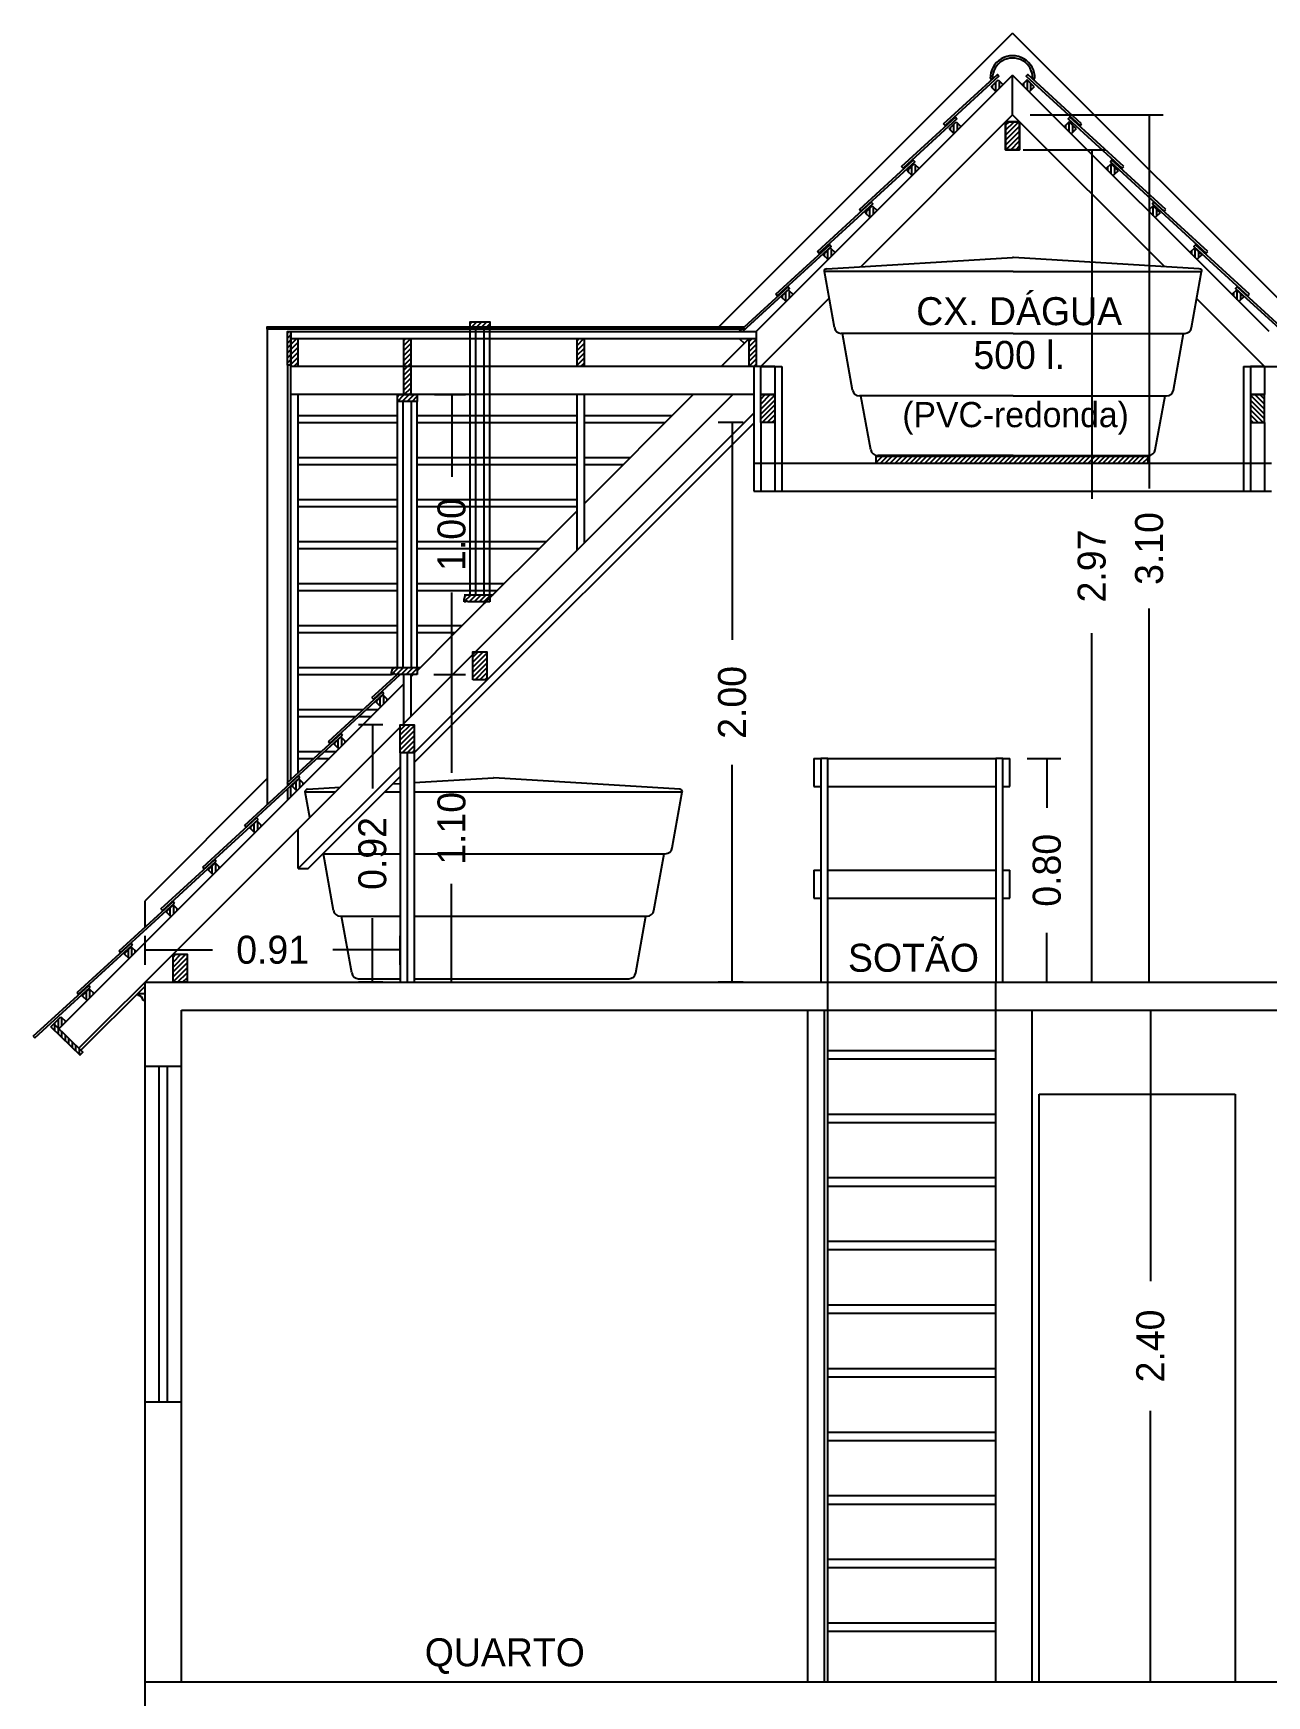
# Model space of a CAD drawing. Extents: x -74 to 202, y -59 to 73.
# Drawn here: x -31.96 to -27.55, y -4.6 to 1.34 of the extents above; entities that cross this region are included whole.
import ezdxf
from ezdxf.enums import TextEntityAlignment as Align

# ---------------------------------------------------------------- set-up
doc = ezdxf.new("R2010")
doc.units = 0
doc.linetypes.add('DASHED2', pattern=[0.375, 0.25, -0.125])
doc.layers.get('0').update_dxf_attribs({"linetype": 'CONTINUOUS'})
doc.layers.get('DEFPOINTS').update_dxf_attribs({"linetype": 'CONTINUOUS'})
for name, color, linetype in [('CONCRETO', 5, 'CONTINUOUS'), ('DIM', 244, 'CONTINUOUS'), ('EQUIPAMENTOS', 1, 'CONTINUOUS'), ('JANELA', 5, 'CONTINUOUS'), ('PAREDECORTE', 3, 'CONTINUOUS'), ('TEXTO', 1, 'CONTINUOUS'), ('VISTAL', 30, 'CONTINUOUS'), ('VISTAP', 244, 'CONTINUOUS')]:
    doc.layers.add(name, color=color, linetype=linetype)
doc.dimstyles.get("Standard").update_dxf_attribs({"dimscale": 0, "dimtxt": 0.1, "dimasz": 0.12, "dimexe": 0.05, "dimexo": 0.0625, "dimgap": 0.09, "dimtad": 0, "dimzin": 0, "dimtxsty": 'STANDARD', "dimblk1": 'NONE', "dimblk2": 'NONE', "dimsah": 1, "dimcen": 0.09, "dimclrd": 244, "dimclre": 244, "dimclrt": 244, "dimazin": 3, "dimtfac": 1, "dimtdec": 4, "dimtofl": 0, "dimtmove": 0, "dimatfit": 3, "dimtolj": 1, "dimtzin": 0})

# ---------------------------------------------------------------- blocks, each defined once
blk = doc.blocks.new('*X30')
at = {"color": 0, "linetype": 'CONTINUOUS'}
for p, q in [((16.5098, 9.4387), (16.5555, 9.4844)), ((16.5098, 9.4564), (16.5378, 9.4844)), ((16.5098, 9.4741), (16.5201, 9.4844)), ((16.5098, 9.4211), (16.5598, 9.4711)), ((16.5098, 9.4034), (16.5598, 9.4534)), ((22.4598, 9.4844), (22.4598, 9.4844)), ((22.4598, 9.4667), (22.4775, 9.4844)), ((22.4598, 9.449), (22.4952, 9.4844)), ((22.4598, 9.4314), (22.5098, 9.4814)), ((22.4598, 9.4137), (22.5098, 9.4637)), ((16.5098, 9.3857), (16.5598, 9.4357)), ((16.5262, 9.3844), (16.5598, 9.418)), ((16.5439, 9.3844), (16.5598, 9.4003)), ((22.4598, 9.396), (22.5098, 9.446)), ((22.4659, 9.3844), (22.5098, 9.4283)), ((22.4836, 9.3844), (22.5098, 9.4107)), ((22.5013, 9.3844), (22.5098, 9.393))]:
    blk.add_line(p, q, dxfattribs=at)
blk = doc.blocks.new('*X22')
at = {"color": 0, "linetype": 'CONTINUOUS'}
for p, q in [((17.3343, 11.6597), (17.359, 11.6844)), ((17.3343, 11.6774), (17.3413, 11.6844)), ((17.3343, 11.6421), (17.3593, 11.6671)), ((17.3343, 11.6244), (17.3593, 11.6494)), ((17.9534, 11.6602), (17.9777, 11.6844)), ((17.9534, 11.6779), (17.96, 11.6844)), ((17.9534, 11.6425), (17.9784, 11.6675)), ((17.9534, 11.6248), (17.9784, 11.6498)), ((18.5684, 11.6741), (18.5787, 11.6844)), ((18.5684, 11.6564), (18.5934, 11.6814)), ((18.5684, 11.6387), (18.5934, 11.6637)), ((18.5684, 11.6211), (18.5934, 11.6461)), ((17.3343, 11.6067), (17.3593, 11.6317)), ((17.3343, 11.589), (17.3593, 11.614)), ((17.3473, 11.5844), (17.3593, 11.5964)), ((17.9534, 11.6072), (17.9784, 11.6322)), ((17.9534, 11.5895), (17.9784, 11.6145)), ((17.9661, 11.5844), (17.9784, 11.5968)), ((18.5684, 11.6034), (18.5934, 11.6284)), ((18.5684, 11.5857), (18.5934, 11.6107)), ((18.5848, 11.5844), (18.5934, 11.593)), ((17.3343, 11.5714), (17.3473, 11.5844)), ((17.3343, 11.5537), (17.3593, 11.5787)), ((17.3343, 11.536), (17.3593, 11.561)), ((17.3343, 11.5183), (17.3593, 11.5433)), ((17.3343, 11.5006), (17.3593, 11.5256)), ((17.3357, 11.4844), (17.3593, 11.508)), ((17.3534, 11.4844), (17.3593, 11.4903))]:
    blk.add_line(p, q, dxfattribs=at)
blk = doc.blocks.new('*D139')
at = {"color": 244, "linetype": 'BYBLOCK'}
for p, q in [((-30.7074, -1.1269), (-30.794, -1.1269)), ((-30.744, -1.1269), (-30.744, -1.3554)), ((-30.744, -2.0472), (-30.744, -1.8188)), ((-30.7074, -2.0472), (-30.794, -2.0472))]:
    blk.add_line(p, q, dxfattribs=at)
at = {"layer": 'DEFPOINTS', "color": 0, "linetype": 'BYBLOCK'}
for p in [(-30.744, -1.1269), (-30.6449, -1.1269), (-30.6449, -2.0472)]:
    blk.add_point(p, dxfattribs=at)
at = {"color": 244, "linetype": 'BYBLOCK', "insert": (-30.744, -1.5871), "char_height": 0.1, "attachment_point": 5, "rotation": 90}
blk.add_mtext('\\A1;0.92', dxfattribs=at)
blk = doc.blocks.new('_NONE')
blk = doc.blocks.new('*D138')
at = {"color": 244, "linetype": 'BYBLOCK'}
for p, q in [((-30.5253, -0.9474), (-30.4111, -0.9474)), ((-30.4611, -0.9474), (-30.4611, -1.299)), ((-30.4611, -2.0472), (-30.4611, -1.6956)), ((-30.5324, -2.0472), (-30.4111, -2.0472))]:
    blk.add_line(p, q, dxfattribs=at)
at = {"layer": 'DEFPOINTS', "color": 0, "linetype": 'BYBLOCK'}
for p in [(-30.5878, -0.9474), (-30.4611, -0.9474), (-30.5949, -2.0472)]:
    blk.add_point(p, dxfattribs=at)
at = {"color": 244, "linetype": 'BYBLOCK', "insert": (-30.4611, -1.4973), "char_height": 0.1, "attachment_point": 5, "rotation": 90}
blk.add_mtext('\\A1;1.10', dxfattribs=at)
blk = doc.blocks.new('*X47')
at = {"color": 0, "linetype": 'CONTINUOUS'}
for p, q in [((17.25, 10.3712), (17.25, 10.4014)), ((17.2625, 10.3785), (17.2625, 10.4084)), ((17.2375, 10.3834), (17.2375, 10.3889)), ((17.275, 10.391), (17.275, 10.3962)), ((17.0875, 10.2334), (17.0875, 10.2389)), ((17.1, 10.2212), (17.1, 10.2514)), ((17.1125, 10.2285), (17.1125, 10.2584)), ((17.125, 10.241), (17.125, 10.2462)), ((16.95, 10.0712), (16.95, 10.1014)), ((16.9625, 10.0785), (16.9625, 10.1084)), ((16.9375, 10.0834), (16.9375, 10.0889)), ((16.975, 10.091), (16.975, 10.0962)), ((16.7875, 9.9334), (16.7875, 9.9389)), ((16.8, 9.9212), (16.8, 9.9514)), ((16.8125, 9.9285), (16.8125, 9.9584)), ((16.825, 9.941), (16.825, 9.9462)), ((16.6625, 9.7785), (16.6625, 9.8084)), ((16.6375, 9.7834), (16.6375, 9.7889)), ((16.65, 9.7712), (16.65, 9.8014)), ((16.675, 9.791), (16.675, 9.7962))]:
    blk.add_line(p, q, dxfattribs=at)
blk = doc.blocks.new('*D140')
at = {"color": 244, "linetype": 'BYBLOCK'}
for p, q in [((-31.5566, -1.9847), (-31.5566, -1.8817)), ((-30.6449, -1.9847), (-30.6449, -1.8817)), ((-31.5566, -1.9317), (-31.3157, -1.9317)), ((-30.6449, -1.9317), (-30.8857, -1.9317))]:
    blk.add_line(p, q, dxfattribs=at)
at = {"layer": 'DEFPOINTS', "color": 0, "linetype": 'BYBLOCK'}
for p in [(-30.6449, -1.9317), (-31.5566, -2.0472), (-30.6449, -2.0472)]:
    blk.add_point(p, dxfattribs=at)
at = {"color": 244, "linetype": 'BYBLOCK', "insert": (-31.1007, -1.9317), "char_height": 0.1, "attachment_point": 5}
blk.add_mtext('\\A1;0.91', dxfattribs=at)
blk = doc.blocks.new('*X28')
at = {"color": 0, "linetype": 'CONTINUOUS'}
for p, q in [((16.4875, 9.6334), (16.4875, 9.6389)), ((16.5, 9.6212), (16.5, 9.6514)), ((16.5125, 9.6285), (16.5125, 9.6584)), ((16.525, 9.641), (16.525, 9.6462)), ((16.3625, 9.4785), (16.3625, 9.5084)), ((16.3375, 9.4834), (16.3375, 9.4889)), ((16.35, 9.4712), (16.35, 9.5014)), ((16.375, 9.491), (16.375, 9.4962)), ((16.1875, 9.3334), (16.1875, 9.3389)), ((16.2, 9.3212), (16.2, 9.3514)), ((16.2125, 9.3285), (16.2125, 9.3584)), ((16.225, 9.341), (16.225, 9.3462)), ((16.075, 9.2237), (16.075, 9.2264)), ((16.0875, 9.2115), (16.0875, 9.2324)), ((16.1, 9.1992), (16.1, 9.2202)), ((16.1125, 9.187), (16.1125, 9.208)), ((16.125, 9.1748), (16.125, 9.1958)), ((16.1375, 9.1625), (16.1375, 9.1835)), ((16.15, 9.1503), (16.15, 9.1713)), ((16.1625, 9.1381), (16.1625, 9.1591)), ((16.175, 9.1258), (16.175, 9.1468)), ((16.1875, 9.1338), (16.1875, 9.1346))]:
    blk.add_line(p, q, dxfattribs=at)
blk = doc.blocks.new('*X27')
at = {"color": 0, "linetype": 'CONTINUOUS'}
for p, q in [((16.0875, 9.2324), (16.0875, 9.2389)), ((16.1, 9.2202), (16.1, 9.2514)), ((16.1125, 9.2285), (16.1125, 9.2574)), ((16.125, 9.241), (16.125, 9.2452))]:
    blk.add_line(p, q, dxfattribs=at)
blk = doc.blocks.new('*D143')
at = {"color": 244, "linetype": 'BYBLOCK'}
for p, q in [((-30.5224, 0.0528), (-30.411, 0.0528)), ((-30.461, 0.0528), (-30.461, -0.2406)), ((-30.461, -0.9474), (-30.461, -0.654)), ((-30.5224, -0.9474), (-30.411, -0.9474))]:
    blk.add_line(p, q, dxfattribs=at)
at = {"layer": 'DEFPOINTS', "color": 0, "linetype": 'BYBLOCK'}
for p in [(-30.5849, 0.0528), (-30.461, 0.0528), (-30.5849, -0.9474)]:
    blk.add_point(p, dxfattribs=at)
at = {"color": 244, "linetype": 'BYBLOCK', "insert": (-30.461, -0.4473), "char_height": 0.1, "attachment_point": 5, "rotation": 90}
blk.add_mtext('\\A1;1.00', dxfattribs=at)
blk = doc.blocks.new('*X23')
at = {"color": 0, "linetype": 'CONTINUOUS'}
for p, q in [((17.2906, 10.4847), (17.3152, 10.5093)), ((17.3079, 10.4843), (17.3329, 10.5093)), ((17.3255, 10.4843), (17.3505, 10.5093)), ((17.3432, 10.4843), (17.3682, 10.5093)), ((17.3609, 10.4843), (17.3815, 10.5049)), ((17.3786, 10.4843), (17.3815, 10.4872))]:
    blk.add_line(p, q, dxfattribs=at)
blk = doc.blocks.new('*X19')
at = {"color": 0, "linetype": 'CONTINUOUS'}
for p, q in [((17.3215, 10.2681), (17.3581, 10.3047)), ((17.3215, 10.2858), (17.3404, 10.3047)), ((17.3215, 10.3035), (17.3227, 10.3047)), ((17.3215, 10.2504), (17.3715, 10.3004)), ((17.3215, 10.2328), (17.3715, 10.2828)), ((17.3215, 10.2151), (17.3715, 10.2651)), ((17.3288, 10.2047), (17.3715, 10.2474)), ((17.3465, 10.2047), (17.3715, 10.2297)), ((17.3642, 10.2047), (17.3715, 10.2121))]:
    blk.add_line(p, q, dxfattribs=at)
blk = doc.blocks.new('*X21')
at = {"color": 0, "linetype": 'CONTINUOUS'}
for p, q in [((17.3115, 11.4602), (17.3357, 11.4844)), ((17.3115, 11.4779), (17.3181, 11.4844)), ((17.3284, 11.4594), (17.3534, 11.4844)), ((17.3461, 11.4594), (17.3711, 11.4844)), ((17.3638, 11.4594), (17.3815, 11.4772)), ((17.3814, 11.4594), (17.3815, 11.4595))]:
    blk.add_line(p, q, dxfattribs=at)
blk = doc.blocks.new('*X26')
at = {"color": 0, "linetype": 'CONTINUOUS'}
for p, q in [((16.931, 11.663), (16.9524, 11.6844)), ((16.931, 11.6807), (16.9347, 11.6844)), ((16.931, 11.6454), (16.956, 11.6704)), ((16.931, 11.6277), (16.956, 11.6527)), ((16.931, 11.61), (16.956, 11.635)), ((16.931, 11.5923), (16.956, 11.6173)), ((16.9408, 11.5844), (16.956, 11.5996))]:
    blk.add_line(p, q, dxfattribs=at)
blk = doc.blocks.new('*X18')
at = {"color": 0, "linetype": 'CONTINUOUS'}
for p, q in [((16.919, 11.7041), (16.9243, 11.7094)), ((16.919, 11.6864), (16.931, 11.6984)), ((16.919, 11.6687), (16.931, 11.6807)), ((16.919, 11.651), (16.931, 11.663)), ((16.919, 11.6334), (16.931, 11.6454)), ((16.919, 11.6157), (16.931, 11.6277)), ((16.919, 11.598), (16.931, 11.61)), ((16.9281, 11.5894), (16.931, 11.5923))]:
    blk.add_line(p, q, dxfattribs=at)
blk = doc.blocks.new('*D145')
at = {"color": 244, "linetype": 'BYBLOCK'}
for p, q in [((-28.4191, 0.9278), (-28.1234, 0.9278)), ((-28.1734, 0.9278), (-28.1734, -0.3197)), ((-28.1734, -2.0472), (-28.1734, -0.7997)), ((-28.4541, -2.0472), (-28.1234, -2.0472))]:
    blk.add_line(p, q, dxfattribs=at)
at = {"layer": 'DEFPOINTS', "color": 0, "linetype": 'BYBLOCK'}
for p in [(-28.4816, 0.9278), (-28.1734, 0.9278), (-28.5166, -2.0472)]:
    blk.add_point(p, dxfattribs=at)
at = {"color": 244, "linetype": 'BYBLOCK', "insert": (-28.1734, -0.5597), "char_height": 0.1, "attachment_point": 5, "rotation": 90}
blk.add_mtext('\\A1;2.97', dxfattribs=at)
blk = doc.blocks.new('*D144')
at = {"color": 244, "linetype": 'BYBLOCK'}
for p, q in [((-28.4041, -1.2472), (-28.2839, -1.2472)), ((-28.3339, -1.2472), (-28.3339, -1.4239)), ((-28.3339, -2.0472), (-28.3339, -1.8706)), ((-28.4291, -2.0472), (-28.2839, -2.0472))]:
    blk.add_line(p, q, dxfattribs=at)
at = {"layer": 'DEFPOINTS', "color": 0, "linetype": 'BYBLOCK'}
for p in [(-28.4666, -1.2472), (-28.3339, -1.2472), (-28.4916, -2.0472)]:
    blk.add_point(p, dxfattribs=at)
at = {"color": 244, "linetype": 'BYBLOCK', "insert": (-28.3339, -1.6472), "char_height": 0.1, "attachment_point": 5, "rotation": 90}
blk.add_mtext('\\A1;0.80', dxfattribs=at)
blk = doc.blocks.new('*D142')
at = {"color": 244, "linetype": 'BYBLOCK'}
for p, q in [((-29.4191, -0.0472), (-29.5084, -0.0472)), ((-29.4584, -0.0472), (-29.4584, -0.8239)), ((-29.4584, -2.0472), (-29.4584, -1.2706)), ((-29.4191, -2.0472), (-29.5084, -2.0472))]:
    blk.add_line(p, q, dxfattribs=at)
at = {"layer": 'DEFPOINTS', "color": 0, "linetype": 'BYBLOCK'}
for p in [(-29.3566, -0.0472), (-29.4584, -2.0472), (-29.3566, -2.0472)]:
    blk.add_point(p, dxfattribs=at)
at = {"color": 244, "linetype": 'BYBLOCK', "insert": (-29.4584, -1.0472), "char_height": 0.1, "attachment_point": 5, "rotation": 90}
blk.add_mtext('\\A1;2.00', dxfattribs=at)
blk = doc.blocks.new('*D137')
at = {"color": 244, "linetype": 'BYBLOCK'}
for p, q in [((-28.3941, 1.0528), (-27.9182, 1.0528)), ((-27.9682, 1.0528), (-27.9682, -0.2822)), ((-27.9682, -2.0472), (-27.9682, -0.7122)), ((-28.4291, -2.0472), (-27.9182, -2.0472))]:
    blk.add_line(p, q, dxfattribs=at)
at = {"layer": 'DEFPOINTS', "color": 0, "linetype": 'BYBLOCK'}
for p in [(-28.4566, 1.0528), (-27.9682, 1.0528), (-28.4916, -2.0472)]:
    blk.add_point(p, dxfattribs=at)
at = {"color": 244, "linetype": 'BYBLOCK', "insert": (-27.9682, -0.4972), "char_height": 0.1, "attachment_point": 5, "rotation": 90}
blk.add_mtext('\\A1;3.10', dxfattribs=at)
blk = doc.blocks.new('*D136')
at = {"color": 244, "linetype": 'BYBLOCK'}
for p, q in [((-28.3241, -2.1472), (-27.9141, -2.1472)), ((-27.9641, -2.1472), (-27.9641, -3.1156)), ((-27.9641, -4.5472), (-27.9641, -3.5789)), ((-28.2991, -4.5472), (-27.9141, -4.5472))]:
    blk.add_line(p, q, dxfattribs=at)
at = {"layer": 'DEFPOINTS', "color": 0, "linetype": 'BYBLOCK'}
for p in [(-28.3866, -2.1472), (-27.9641, -2.1472), (-28.3616, -4.5472)]:
    blk.add_point(p, dxfattribs=at)
at = {"color": 244, "linetype": 'BYBLOCK', "insert": (-27.9641, -3.3472), "char_height": 0.1, "attachment_point": 5, "rotation": 90}
blk.add_mtext('\\A1;2.40', dxfattribs=at)
blk = doc.blocks.new('*X20')
at = {"color": 0, "linetype": 'CONTINUOUS'}
for p, q in [((18.6098, 11.4503), (18.6439, 11.4844)), ((18.6098, 11.468), (18.6262, 11.4844)), ((18.6098, 11.4327), (18.6598, 11.4827)), ((18.6098, 11.415), (18.6598, 11.465)), ((18.6098, 11.3973), (18.6598, 11.4473)), ((18.6146, 11.3844), (18.6598, 11.4296)), ((18.6323, 11.3844), (18.6598, 11.412)), ((18.6499, 11.3844), (18.6598, 11.3943))]:
    blk.add_line(p, q, dxfattribs=at)
blk = doc.blocks.new('*X115')
at = {"color": 0, "linetype": 'CONTINUOUS'}
for p, q in [((37.9391, 11.2458), (37.9615, 11.2682)), ((37.9391, 11.2635), (37.9438, 11.2682)), ((37.9542, 11.2432), (37.9792, 11.2682)), ((37.9719, 11.2432), (37.9969, 11.2682)), ((37.9895, 11.2432), (38.0145, 11.2682)), ((38.0072, 11.2432), (38.0322, 11.2682)), ((38.0249, 11.2432), (38.0499, 11.2682)), ((38.0426, 11.2432), (38.0676, 11.2682)), ((38.0602, 11.2432), (38.0852, 11.2682)), ((38.0779, 11.2432), (38.1029, 11.2682)), ((38.0956, 11.2432), (38.1206, 11.2682)), ((38.1133, 11.2432), (38.1383, 11.2682)), ((38.1309, 11.2432), (38.1559, 11.2682)), ((38.1486, 11.2432), (38.1736, 11.2682)), ((38.1663, 11.2432), (38.1913, 11.2682)), ((38.184, 11.2432), (38.209, 11.2682)), ((38.2017, 11.2432), (38.2267, 11.2682)), ((38.2193, 11.2432), (38.2443, 11.2682)), ((38.237, 11.2432), (38.262, 11.2682)), ((38.2547, 11.2432), (38.2797, 11.2682)), ((38.2724, 11.2432), (38.2974, 11.2682)), ((38.29, 11.2432), (38.315, 11.2682)), ((38.3077, 11.2432), (38.3327, 11.2682)), ((38.3254, 11.2432), (38.3504, 11.2682)), ((38.3431, 11.2432), (38.3681, 11.2682)), ((38.3608, 11.2432), (38.3858, 11.2682)), ((38.3784, 11.2432), (38.4034, 11.2682)), ((38.3961, 11.2432), (38.4211, 11.2682)), ((38.4138, 11.2432), (38.4388, 11.2682)), ((38.4315, 11.2432), (38.4565, 11.2682)), ((38.4491, 11.2432), (38.4741, 11.2682)), ((38.4668, 11.2432), (38.4918, 11.2682)), ((38.4845, 11.2432), (38.5095, 11.2682)), ((38.5022, 11.2432), (38.5272, 11.2682)), ((38.5199, 11.2432), (38.5449, 11.2682)), ((38.5375, 11.2432), (38.5625, 11.2682)), ((38.5552, 11.2432), (38.5802, 11.2682)), ((38.5729, 11.2432), (38.5979, 11.2682)), ((38.5906, 11.2432), (38.6156, 11.2682)), ((38.6082, 11.2432), (38.6332, 11.2682)), ((38.6259, 11.2432), (38.6509, 11.2682)), ((38.6436, 11.2432), (38.6686, 11.2682)), ((38.6613, 11.2432), (38.6863, 11.2682)), ((38.679, 11.2432), (38.704, 11.2682)), ((38.6966, 11.2432), (38.7216, 11.2682)), ((38.7143, 11.2432), (38.7393, 11.2682)), ((38.732, 11.2432), (38.757, 11.2682)), ((38.7497, 11.2432), (38.7747, 11.2682)), ((38.7673, 11.2432), (38.7923, 11.2682)), ((38.785, 11.2432), (38.81, 11.2682)), ((38.8027, 11.2432), (38.8277, 11.2682)), ((38.8204, 11.2432), (38.8454, 11.2682)), ((38.8381, 11.2432), (38.8631, 11.2682)), ((38.8557, 11.2432), (38.8807, 11.2682)), ((38.8734, 11.2432), (38.8984, 11.2682)), ((38.8911, 11.2432), (38.9097, 11.2618)), ((38.9088, 11.2432), (38.9097, 11.2441))]:
    blk.add_line(p, q, dxfattribs=at)
blk = doc.blocks.new('*X29')
at = {"color": 0, "linetype": 'CONTINUOUS'}
for p, q in [((19.45, 12.5678), (19.45, 12.6014)), ((19.4625, 12.5785), (19.4625, 12.605)), ((19.55, 12.5857), (19.55, 12.5981)), ((19.5625, 12.5732), (19.5625, 12.6085)), ((19.575, 12.5731), (19.575, 12.596)), ((19.4375, 12.58), (19.4375, 12.5889)), ((19.475, 12.591), (19.475, 12.5928)), ((19.2875, 12.43), (19.2875, 12.4389)), ((19.3, 12.4178), (19.3, 12.4514)), ((19.3125, 12.4285), (19.3125, 12.455)), ((19.325, 12.441), (19.325, 12.4428)), ((19.7, 12.4357), (19.7, 12.4481)), ((19.7125, 12.4232), (19.7125, 12.4585)), ((19.725, 12.4231), (19.725, 12.446)), ((19.15, 12.2678), (19.15, 12.3014)), ((19.1625, 12.2785), (19.1625, 12.305)), ((19.8625, 12.2732), (19.8625, 12.3085)), ((19.1375, 12.28), (19.1375, 12.2889)), ((19.175, 12.291), (19.175, 12.2928)), ((19.85, 12.2857), (19.85, 12.2981)), ((19.875, 12.2731), (19.875, 12.296)), ((18.9875, 12.13), (18.9875, 12.1389)), ((19, 12.1178), (19, 12.1514)), ((19.0125, 12.1285), (19.0125, 12.155)), ((19.025, 12.141), (19.025, 12.1428)), ((20, 12.1357), (20, 12.1481)), ((20.0125, 12.1232), (20.0125, 12.1585)), ((20.025, 12.1231), (20.025, 12.146)), ((18.8625, 11.9785), (18.8625, 12.005)), ((20.1625, 11.9732), (20.1625, 12.0085)), ((18.8375, 11.98), (18.8375, 11.9889)), ((18.85, 11.9678), (18.85, 12.0014)), ((18.875, 11.991), (18.875, 11.9928)), ((20.15, 11.9857), (20.15, 11.9981)), ((20.175, 11.9731), (20.175, 11.996)), ((18.6875, 11.83), (18.6875, 11.8389)), ((18.7, 11.8178), (18.7, 11.8514)), ((18.7125, 11.8285), (18.7125, 11.855)), ((18.725, 11.841), (18.725, 11.8428)), ((20.3, 11.8357), (20.3, 11.8481)), ((20.3125, 11.8232), (20.3125, 11.8583)), ((20.325, 11.8231), (20.325, 11.846))]:
    blk.add_line(p, q, dxfattribs=at)
blk = doc.blocks.new('*X104')
at = {"color": 0, "linetype": 'CONTINUOUS'}
for p, q in [((38.4017, 12.4155), (38.4496, 12.4634)), ((38.4017, 12.4332), (38.4319, 12.4634)), ((38.4017, 12.4509), (38.4142, 12.4634)), ((38.4017, 12.3979), (38.4517, 12.4479)), ((38.4017, 12.3802), (38.4517, 12.4302)), ((38.4026, 12.3634), (38.4517, 12.4125)), ((38.4203, 12.3634), (38.4517, 12.3948)), ((38.438, 12.3634), (38.4517, 12.3772))]:
    blk.add_line(p, q, dxfattribs=at)

msp = doc.modelspace()

# ---------------------------------------------------------------- linework, layer by layer
at = {"color": 30}
for p, q in [((-29.1886, -4.54724), (-29.1886, -2.14724)), ((-29.1286, -4.54724), (-29.1286, -2.14724)), ((-29.1166, -4.54724), (-29.1166, -2.14724))]:
    msp.add_line(p, q, dxfattribs=at)
at = {"color": 3}
for p, q in [((-28.5166, -4.54724), (-28.5166, -2.14724)), ((-28.3866, -4.54724), (-28.3866, -2.14724))]:
    msp.add_line(p, q, dxfattribs=at)
at = {"color": 5}
msp.add_line((-31.5566, -4.54724), (-25.3566, -4.54724), dxfattribs=at)
at = {"layer": 'CONCRETO', "color": 5}
for p, q in [((-31.5566, -2.04724), (-29.1166, -2.04724)), ((-28.5166, -2.04724), (-25.3566, -2.04724)), ((-31.4266, -2.14724), (-29.1166, -2.14724)), ((-28.5166, -2.14724), (-25.4866, -2.14724)), ((-31.5566, -2.34724), (-31.4266, -2.34724))]:
    msp.add_line(p, q, dxfattribs=at)
at = {"layer": 'CONCRETO', "linetype": 'CONTINUOUS'}
for p, q in [((-31.5566, -2.34724), (-31.5566, -2.04724)), ((-29.1166, -2.14724), (-29.1166, -2.04724)), ((-28.5166, -2.14724), (-28.5166, -2.04724)), ((-31.4266, -2.34724), (-31.4266, -2.14724)), ((-31.5566, -4.84724), (-31.5566, -4.54724))]:
    msp.add_line(p, q, dxfattribs=at)
at = {"layer": 'DIM', "color": 244, "linetype": 'CONTINUOUS'}
for p, q in [((-29.3816, 0.15276), (-29.3816, -0.29245)), ((-29.3066, 0.15276), (-29.2816, 0.15276)), ((-29.2816, 0.15276), (-29.2816, -0.19245)), ((-27.6316, 0.15276), (-27.6316, -0.19245)), ((-29.3566, -0.04724), (-29.3566, -0.19245)), ((-29.3066, -0.04724), (-29.3066, -0.19245)), ((-27.6066, -0.04724), (-27.6066, -0.19245)), ((-27.5566, -0.04724), (-27.5566, -0.19245)), ((-28.94427, -0.19245), (-28.94427, -0.16745)), ((-28.94427, -0.16745), (-27.97365, -0.16745)), ((-27.97365, -0.16745), (-27.97365, -0.19245)), ((-29.3816, -0.19245), (-27.5316, -0.19245)), ((-29.3816, -0.29245), (-27.5316, -0.29245))]:
    msp.add_line(p, q, dxfattribs=at)
at = {"layer": 'EQUIPAMENTOS', "color": 30, "linetype": 'CONTINUOUS'}
for p, q in [((-29.12086, 0.50258), (-28.45635, 0.54299)), ((-27.7894, 0.50258), (-28.45392, 0.54299)), ((-28.45513, 0.49275), (-29.13025, 0.49275)), ((-29.09344, 0.29228), (-29.12904, 0.49275)), ((-28.45513, 0.49275), (-27.78001, 0.49275)), ((-27.81682, 0.29228), (-27.78122, 0.49275)), ((-28.68469, 0.27165), (-29.06882, 0.27165)), ((-29.0284, 0.06898), (-29.06439, 0.27165)), ((-28.45513, 0.27165), (-28.68469, 0.27165)), ((-28.45513, 0.27165), (-28.22557, 0.27165)), ((-28.22557, 0.27165), (-27.84144, 0.27165)), ((-27.88187, 0.06898), (-27.84588, 0.27165)), ((-28.45513, 0.04835), (-29.00378, 0.04835)), ((-28.96333, -0.14442), (-28.99934, 0.04835)), ((-28.45513, 0.04835), (-27.90648, 0.04835)), ((-27.94693, -0.14442), (-27.91092, 0.04835)), ((-28.45513, -0.16505), (-28.93872, -0.16505)), ((-28.45513, -0.16505), (-27.97154, -0.16505)), ((-30.98441, -1.36486), (-30.98441, -1.36486)), ((-30.97584, -1.35723), (-30.85952, -1.35015)), ((-30.6713, -1.33871), (-30.64489, -1.3371)), ((-30.59489, -1.33406), (-30.31133, -1.31682)), ((-29.6456, -1.35723), (-30.31011, -1.31682)), ((-30.98524, -1.36706), (-30.87642, -1.36706)), ((-30.9678, -1.45843), (-30.98402, -1.36706)), ((-30.69965, -1.36706), (-30.64489, -1.36706)), ((-30.59489, -1.36706), (-29.6362, -1.36706)), ((-29.67302, -1.56753), (-29.63742, -1.36706)), ((-30.92075, -1.58816), (-30.64489, -1.58816)), ((-30.88338, -1.79083), (-30.91937, -1.58816)), ((-30.59489, -1.58816), (-30.54843, -1.58816)), ((-30.54843, -1.58816), (-30.08177, -1.58816)), ((-30.08177, -1.58816), (-29.69763, -1.58816)), ((-29.73806, -1.79083), (-29.70207, -1.58816)), ((-30.85876, -1.81146), (-30.64489, -1.81146)), ((-30.81832, -2.01423), (-30.85432, -1.81146)), ((-30.59489, -1.81146), (-29.76268, -1.81146)), ((-29.80312, -2.01423), (-29.76712, -1.81146)), ((-30.7937, -2.03486), (-30.64489, -2.03486)), ((-30.59489, -2.03486), (-29.82774, -2.03486))]:
    msp.add_line(p, q, dxfattribs=at)
for centre, radius, start, end in [((-28.45574, 0.53301), 0.01, 86.520461, 93.479539), ((-28.45452, 0.53301), 0.01, 86.520461, 93.479539), ((-29.12025, 0.4926), 0.01, 93.479539, 180), ((-27.79001, 0.4926), 0.01, 0, 86.520461), ((-29.06882, 0.29665), 0.025, 190.069437, 270), ((-27.84144, 0.29665), 0.025, 270, 349.930563), ((-29.00378, 0.07335), 0.025, 190.069437, 270), ((-27.90648, 0.07335), 0.025, 270, 349.930563), ((-28.93872, -0.14005), 0.025, 190.069437, 270), ((-27.97154, -0.14005), 0.025, 270, 349.930563), ((-30.97524, -1.36721), 0.01, 93.479539, 179.134034), ((-30.31072, -1.3268), 0.01, 86.520461, 93.479539), ((-29.6462, -1.36721), 0.01, 0, 86.520461), ((-29.69763, -1.56316), 0.025, 270, 349.930563), ((-30.85876, -1.78646), 0.025, 190.069437, 270), ((-29.76268, -1.78646), 0.025, 270, 349.930563), ((-30.7937, -2.00986), 0.025, 190.069437, 270), ((-29.82774, -2.00986), 0.025, 270, 349.930563)]:
    msp.add_arc(centre, radius, start, end, dxfattribs=at)
at = {"layer": 'JANELA', "linetype": 'CONTINUOUS'}
for p, q in [((-30.37489, -0.66239), (-30.37489, 0.28776)), ((-30.34489, -0.66239), (-30.34489, 0.28776)), ((-30.63489, -0.92239), (-30.63489, 0.02776)), ((-30.60489, -0.92239), (-30.60489, 0.02776))]:
    msp.add_line(p, q, dxfattribs=at)
at = {"layer": 'JANELA', "color": 244, "linetype": 'CONTINUOUS'}
for p, q in [((-30.41579, -0.68739), (-30.41579, -0.67739)), ((-30.40896, -0.68739), (-30.41579, -0.68739)), ((-30.40896, -0.68739), (-30.40896, -0.68366)), ((-30.40896, -0.68366), (-30.40453, -0.68366)), ((-30.40453, -0.68366), (-30.40453, -0.68739)), ((-30.32489, -0.68739), (-30.40453, -0.68739)), ((-30.40079, -0.66239), (-30.32489, -0.66239)), ((-30.32489, -0.66239), (-30.32489, -0.68739)), ((-30.67579, -0.94739), (-30.67579, -0.93739)), ((-30.66896, -0.94739), (-30.67579, -0.94739)), ((-30.66896, -0.94366), (-30.66453, -0.94366)), ((-30.66896, -0.94739), (-30.66896, -0.94366)), ((-30.66453, -0.94366), (-30.66453, -0.94739)), ((-30.58489, -0.94739), (-30.66453, -0.94739)), ((-30.66079, -0.92239), (-30.58489, -0.92239)), ((-30.58489, -0.92239), (-30.58489, -0.94739))]:
    msp.add_line(p, q, dxfattribs=at)
at = {"layer": 'JANELA', "color": 5, "linetype": 'CONTINUOUS'}
for p, q in [((-31.5066, -3.54724), (-31.5066, -2.34724)), ((-31.4766, -3.54724), (-31.4766, -2.34724))]:
    msp.add_line(p, q, dxfattribs=at)
at = {"layer": 'JANELA', "color": 244, "linetype": 'CONTINUOUS'}
for points in [[(-30.39489, 0.28776), (-30.39489, 0.31276), (-30.32489, 0.31276), (-30.32489, 0.28776)], [(-30.65489, 0.02776), (-30.65489, 0.05276), (-30.58489, 0.05276), (-30.58489, 0.02776)]]:
    msp.add_lwpolyline(points, close=True, dxfattribs=at)
for centre in [(-30.40079, -0.67739), (-30.66079, -0.93739)]:
    msp.add_arc(centre, 0.015, 90, 180, dxfattribs=at)
at = {"layer": 'PAREDECORTE', "color": 3, "linetype": 'CONTINUOUS'}
for p, q in [((-31.5566, -4.54724), (-31.5566, -3.54724)), ((-31.5566, -3.54724), (-31.4266, -3.54724)), ((-31.4266, -4.54724), (-31.4266, -3.54724))]:
    msp.add_line(p, q, dxfattribs=at)
at = {"layer": 'VISTAL', "linetype": 'CONTINUOUS'}
for p, q in [((-28.4566, 1.34418), (-29.50609, 0.2947)), ((-28.4566, 1.34418), (-27.40712, 0.2947)), ((-28.4566, 1.05276), (-28.4566, 1.19418)), ((-28.4566, 1.05276), (-28.4566, 1.19418)), ((-28.53659, 1.18203), (-28.52882, 1.18203)), ((-28.53338, 1.15276), (-28.51551, 1.13528)), ((-28.50838, 1.17776), (-28.49051, 1.16028)), ((-28.40483, 1.17776), (-28.4227, 1.16028)), ((-28.37983, 1.15276), (-28.3977, 1.13528)), ((-28.38462, 1.18219), (-28.37662, 1.18203)), ((-28.9994, 0.50997), (-28.4566, 1.05276)), ((-28.65838, 1.02776), (-28.64051, 1.01028)), ((-27.914, 0.51016), (-28.4566, 1.05276)), ((-28.25483, 1.02776), (-28.2727, 1.01028)), ((-28.68338, 1.00276), (-28.66551, 0.98528)), ((-28.22983, 1.00276), (-28.2477, 0.98528)), ((-28.83338, 0.85276), (-28.81551, 0.83528)), ((-28.80838, 0.87776), (-28.79051, 0.86028)), ((-28.10483, 0.87776), (-28.1227, 0.86028)), ((-28.07983, 0.85276), (-28.0977, 0.83528)), ((-28.95838, 0.72776), (-28.94051, 0.71028)), ((-27.95483, 0.72776), (-27.9727, 0.71028)), ((-28.98338, 0.70276), (-28.96551, 0.68528)), ((-27.92983, 0.70276), (-27.9477, 0.68528)), ((-29.13338, 0.55276), (-29.11551, 0.53528)), ((-29.10838, 0.57776), (-29.09051, 0.56028)), ((-27.80483, 0.57776), (-27.8227, 0.56028)), ((-27.77983, 0.55276), (-27.7977, 0.53528)), ((-29.25838, 0.42776), (-29.24051, 0.41028)), ((-27.65483, 0.42776), (-27.6727, 0.41028)), ((-29.3566, 0.15276), (-29.11209, 0.39728)), ((-29.28338, 0.40276), (-29.26551, 0.38528)), ((-27.5566, 0.15276), (-27.79862, 0.39478)), ((-27.62983, 0.40276), (-27.6477, 0.38528)), ((-31.11982, 0.2867), (-31.11982, -1.41245)), ((-31.03542, 0.27776), (-29.37302, 0.27776)), ((-31.03542, 0.15276), (-31.03542, 0.27776)), ((-31.03542, 0.25276), (-29.37302, 0.25276)), ((-31.01042, 0.25276), (-31.01042, 0.15276)), ((-30.63213, 0.05276), (-30.63213, 0.25276)), ((-30.60713, 0.25276), (-30.60713, 0.05276)), ((-30.01296, 0.15276), (-30.01296, 0.25276)), ((-29.98796, 0.25276), (-29.98796, 0.15276)), ((-29.4328, 0.25233), (-29.41493, 0.23485)), ((-29.39802, 0.15276), (-29.39802, 0.25276)), ((-29.37302, 0.27776), (-29.37302, 0.15276)), ((-31.04742, 0.15776), (-31.04742, -1.3336)), ((-31.01042, 0.15276), (-31.03542, 0.15276)), ((-30.60594, 0.15276), (-30.63094, 0.15276)), ((-29.37302, 0.15276), (-29.39802, 0.15276)), ((-31.03542, -1.32261), (-31.03542, 0.05276)), ((-31.01042, 0.05276), (-31.01042, -1.29971)), ((-30.01296, -0.50359), (-30.01296, 0.05276)), ((-29.98796, 0.05276), (-29.98796, -0.47859)), ((-31.01042, -0.02224), (-30.65489, -0.02224)), ((-31.01042, -0.04724), (-30.65489, -0.04724)), ((-30.58489, -0.02224), (-30.01296, -0.02224)), ((-30.58489, -0.04724), (-30.01296, -0.04724)), ((-29.98796, -0.02224), (-29.67302, -0.02224)), ((-29.98796, -0.04724), (-29.69802, -0.04724)), ((-31.01042, -0.17224), (-30.65489, -0.17224)), ((-30.58489, -0.17224), (-30.01296, -0.17224)), ((-29.98796, -0.17224), (-29.82302, -0.17224)), ((-31.01042, -0.19724), (-30.65489, -0.19724)), ((-30.58489, -0.19724), (-30.01296, -0.19724)), ((-29.98796, -0.19724), (-29.84802, -0.19724)), ((-31.01042, -0.32224), (-30.65489, -0.32224)), ((-31.01042, -0.34724), (-30.65489, -0.34724)), ((-30.58489, -0.32224), (-30.01296, -0.32224)), ((-30.58489, -0.34724), (-30.01296, -0.34724)), ((-31.01042, -0.47224), (-30.65489, -0.47224)), ((-30.58489, -0.47224), (-30.12302, -0.47224)), ((-31.01042, -0.49724), (-30.65489, -0.49724)), ((-30.58489, -0.49724), (-30.14802, -0.49724)), ((-31.01042, -0.62224), (-30.65489, -0.62224)), ((-31.01042, -0.64724), (-30.65489, -0.64724)), ((-30.58489, -0.62224), (-30.27302, -0.62224)), ((-30.58489, -0.64724), (-30.29802, -0.64724)), ((-30.41579, -0.66224), (-30.40079, -0.66239)), ((-30.32489, -0.66224), (-30.31302, -0.66224)), ((-31.01042, -0.77224), (-30.65489, -0.77224)), ((-30.58489, -0.77224), (-30.42302, -0.77224)), ((-31.01042, -0.79724), (-30.65489, -0.79724)), ((-30.58489, -0.79724), (-30.44802, -0.79724)), ((-31.01042, -0.92224), (-30.67579, -0.92224)), ((-31.01042, -0.94724), (-30.67579, -0.94724)), ((-30.74604, -1.02957), (-30.65632, -0.94739)), ((-30.74032, -1.03517), (-30.64447, -0.94739)), ((-30.67579, -0.92224), (-30.66079, -0.92239)), ((-30.63207, -1.1227), (-30.63207, -0.94739)), ((-30.60707, -0.94739), (-30.60707, -1.0977)), ((-30.58489, -0.92224), (-30.57302, -0.92224)), ((-30.90128, -1.18646), (-30.70865, -1.01002)), ((-30.70865, -1.01002), (-30.70325, -1.01592)), ((-30.89588, -1.19236), (-30.70325, -1.01592)), ((-30.74604, -1.02957), (-30.74032, -1.03517)), ((-30.73167, -1.04553), (-30.7138, -1.06301)), ((-30.70667, -1.02053), (-30.6888, -1.03801)), ((-31.01042, -1.07224), (-30.77657, -1.07224)), ((-31.01042, -1.09724), (-30.80387, -1.09724)), ((-30.79202, -1.09724), (-30.74802, -1.09724)), ((-30.76473, -1.07224), (-30.72302, -1.07224)), ((-30.63207, -1.1227), (-30.63631, -1.12695)), ((-30.64489, -1.13553), (-31.4566, -1.94724)), ((-31.04909, -1.33512), (-30.85646, -1.15869)), ((-31.04369, -1.34102), (-30.85106, -1.16459)), ((-30.90128, -1.18646), (-30.89588, -1.19236)), ((-30.85667, -1.17053), (-30.8388, -1.18801)), ((-30.85646, -1.15869), (-30.85106, -1.16459)), ((-31.01042, -1.22224), (-30.92584, -1.22224)), ((-31.01042, -1.24724), (-30.95314, -1.24724)), ((-30.94129, -1.24724), (-30.89802, -1.24724)), ((-30.914, -1.22224), (-30.87302, -1.22224)), ((-30.88167, -1.19553), (-30.8638, -1.21301)), ((-30.64489, -1.22695), (-30.64489, -2.04724)), ((-30.61989, -1.22695), (-30.61989, -2.04724)), ((-30.59489, -1.22695), (-30.59489, -2.04724)), ((-31.11982, -1.31903), (-31.5566, -1.75582)), ((-31.2013, -1.48657), (-31.00866, -1.31014)), ((-31.19589, -1.49247), (-31.00326, -1.31604)), ((-31.04909, -1.33512), (-31.04369, -1.34102)), ((-31.04742, -1.33695), (-31.04742, -1.34564)), ((-31.04742, -1.35649), (-31.04742, -1.39664)), ((-31.03542, -1.33465), (-31.03542, -1.33345)), ((-31.03542, -1.38464), (-31.03542, -1.3455)), ((-31.03167, -1.34553), (-31.0138, -1.36301)), ((-31.01042, -1.31056), (-31.01042, -1.31175)), ((-31.01042, -1.3226), (-31.01042, -1.32428)), ((-31.00866, -1.31014), (-31.00326, -1.31604)), ((-31.00667, -1.32053), (-30.9888, -1.33801)), ((-31.35047, -1.63591), (-31.15784, -1.45948)), ((-31.34507, -1.64181), (-31.15243, -1.46538)), ((-31.15784, -1.45948), (-31.15243, -1.46538)), ((-31.15667, -1.47053), (-31.1388, -1.48801)), ((-31.2013, -1.48657), (-31.19589, -1.49247)), ((-31.18167, -1.49553), (-31.1638, -1.51301)), ((-31.50027, -1.78518), (-31.30764, -1.60874)), ((-31.49487, -1.79108), (-31.30224, -1.61464)), ((-31.35047, -1.63591), (-31.34507, -1.64181)), ((-31.33167, -1.64553), (-31.3138, -1.66301)), ((-31.30764, -1.60874), (-31.30224, -1.61464)), ((-31.30667, -1.62053), (-31.2888, -1.63801)), ((-31.6494, -1.93465), (-31.45676, -1.75822)), ((-31.64399, -1.94055), (-31.45136, -1.76412)), ((-31.5566, -1.84966), (-31.5566, -1.75582)), ((-31.45676, -1.75822), (-31.45136, -1.76412)), ((-31.45667, -1.77053), (-31.4388, -1.78801)), ((-31.50027, -1.78518), (-31.49487, -1.79108)), ((-31.48167, -1.79553), (-31.4638, -1.81301)), ((-31.7994, -2.08407), (-31.60676, -1.90763)), ((-31.79399, -2.08997), (-31.60136, -1.91353)), ((-31.79282, -2.28345), (-31.4566, -1.94724)), ((-31.6494, -1.93465), (-31.64399, -1.94055)), ((-31.63167, -1.94553), (-31.6138, -1.96301)), ((-31.60676, -1.90763), (-31.60136, -1.91353)), ((-31.60667, -1.92053), (-31.5888, -1.93801)), ((-31.95618, -2.24002), (-31.75802, -2.05929)), ((-31.95078, -2.24592), (-31.75262, -2.06519)), ((-31.78567, -2.29044), (-31.5566, -2.06138)), ((-31.75802, -2.05929), (-31.75262, -2.06519)), ((-31.75667, -2.07053), (-31.7388, -2.08801)), ((-31.7994, -2.08407), (-31.79399, -2.08997)), ((-31.78167, -2.09553), (-31.7638, -2.11301)), ((-31.88272, -2.19549), (-31.77852, -2.29744)), ((-31.85772, -2.17049), (-31.83985, -2.18798)), ((-31.95618, -2.24002), (-31.95078, -2.24592)), ((-31.89332, -2.2061), (-31.78913, -2.30804)), ((-31.78928, -2.3082), (-31.77852, -2.29744)), ((-29.1166, -2.29093), (-28.5166, -2.29093)), ((-29.1166, -2.32093), (-28.5166, -2.32093)), ((-29.1166, -2.51823), (-28.5166, -2.51823)), ((-29.1166, -2.54823), (-28.5166, -2.54823)), ((-29.1166, -2.74553), (-28.5166, -2.74553)), ((-29.1166, -2.77553), (-28.5166, -2.77553)), ((-29.1166, -2.97283), (-28.5166, -2.97283)), ((-29.1166, -3.00283), (-28.5166, -3.00283)), ((-29.1166, -3.20013), (-28.5166, -3.20013)), ((-29.1166, -3.23013), (-28.5166, -3.23013)), ((-29.1166, -3.42743), (-28.5166, -3.42743)), ((-29.1166, -3.45743), (-28.5166, -3.45743)), ((-29.1166, -3.65473), (-28.5166, -3.65473)), ((-29.1166, -3.68473), (-28.5166, -3.68473)), ((-29.1166, -3.88203), (-28.5166, -3.88203)), ((-29.1166, -3.91203), (-28.5166, -3.91203)), ((-29.1166, -4.10933), (-28.5166, -4.10933)), ((-29.1166, -4.13933), (-28.5166, -4.13933)), ((-29.1166, -4.33663), (-28.5166, -4.33663)), ((-29.1166, -4.36663), (-28.5166, -4.36663))]:
    msp.add_line(p, q, dxfattribs=at)
at = {"layer": 'VISTAL', "color": 30, "linetype": 'CONTINUOUS'}
for p, q in [((-29.37302, 0.27776), (-28.4566, 1.19418)), ((-27.54018, 0.27776), (-28.4566, 1.19418)), ((-28.53338, 1.15276), (-28.50838, 1.17776)), ((-28.37983, 1.15276), (-28.40483, 1.17776)), ((-28.68338, 1.00276), (-28.65838, 1.02776)), ((-28.22983, 1.00276), (-28.25483, 1.02776)), ((-28.83338, 0.85276), (-28.80838, 0.87776)), ((-28.07983, 0.85276), (-28.10483, 0.87776)), ((-28.98338, 0.70276), (-28.95838, 0.72776)), ((-27.92983, 0.70276), (-27.95483, 0.72776)), ((-29.13338, 0.55276), (-29.10838, 0.57776)), ((-27.77983, 0.55276), (-27.80483, 0.57776)), ((-29.28338, 0.40276), (-29.25838, 0.42776)), ((-27.62983, 0.40276), (-27.65483, 0.42776)), ((-29.49802, 0.15276), (-29.39802, 0.25276)), ((-29.98796, -0.33717), (-29.59802, 0.05276)), ((-30.44802, -0.79724), (-30.01296, -0.36217)), ((-30.34707, -0.69628), (-30.33817, -0.68739)), ((-30.58489, -0.93411), (-30.44802, -0.79724)), ((-30.60707, -0.95628), (-30.59817, -0.94739)), ((-31.03542, -1.38464), (-30.63207, -0.98128)), ((-30.73167, -1.04553), (-30.70667, -1.02053)), ((-30.88167, -1.19553), (-30.85667, -1.17053)), ((-29.1166, -1.24724), (-28.5166, -1.24724)), ((-31.03167, -1.34553), (-31.00667, -1.32053)), ((-29.1166, -1.34724), (-28.5166, -1.34724)), ((-31.8643, -2.21351), (-31.03542, -1.38464)), ((-31.18167, -1.49553), (-31.15667, -1.47053)), ((-31.33167, -1.64553), (-31.30667, -1.62053)), ((-29.1166, -1.64724), (-28.5166, -1.64724)), ((-31.48167, -1.79553), (-31.45667, -1.77053)), ((-29.1166, -1.74724), (-28.5166, -1.74724)), ((-31.63167, -1.94553), (-31.60667, -1.92053)), ((-31.78167, -2.09553), (-31.75667, -2.07053)), ((-31.89278, -2.20663), (-31.85717, -2.17103)), ((-28.3616, -4.54724), (-28.3616, -2.44724)), ((-28.3616, -2.44724), (-27.6616, -2.44724)), ((-27.6616, -2.44724), (-27.6616, -4.54724))]:
    msp.add_line(p, q, dxfattribs=at)
at = {"layer": 'VISTAL', "linetype": 'DASHED2'}
for p, q in [((-29.3566, -0.19245), (-29.3566, -0.29245)), ((-29.3066, -0.19245), (-29.3066, -0.29245)), ((-29.2816, -0.19245), (-29.2816, -0.29245)), ((-27.6316, -0.19245), (-27.6316, -0.29245)), ((-27.6066, -0.19245), (-27.6066, -0.29245)), ((-27.5566, -0.19245), (-27.5566, -0.29245))]:
    msp.add_line(p, q, dxfattribs=at)
at = {"layer": 'VISTAL', "linetype": 'CONTINUOUS'}
for points in [[(-28.70321, 1.01991), (-28.51058, 1.19635), (-28.50517, 1.19045), (-28.69781, 1.01402)], [(-28.21, 1.01991), (-28.40263, 1.19635), (-28.40803, 1.19045), (-28.2154, 1.01402)], [(-28.85357, 0.86788), (-28.66093, 1.04432), (-28.65553, 1.03842), (-28.84816, 0.86198)], [(-28.05964, 0.86788), (-28.25227, 1.04432), (-28.25768, 1.03842), (-28.06504, 0.86198)], [(-29.00392, 0.714), (-28.81129, 0.89043), (-28.80589, 0.88453), (-28.99852, 0.7081)], [(-27.90928, 0.714), (-28.10191, 0.89043), (-28.10732, 0.88453), (-27.91468, 0.7081)], [(-29.15428, 0.56382), (-28.96165, 0.74025), (-28.95625, 0.73436), (-29.14888, 0.55792)], [(-27.75892, 0.56382), (-27.95156, 0.74025), (-27.95696, 0.73436), (-27.76433, 0.55792)], [(-29.30278, 0.41179), (-29.11015, 0.58822), (-29.10475, 0.58232), (-29.29738, 0.40589)], [(-27.61042, 0.41179), (-27.80305, 0.58822), (-27.80846, 0.58232), (-27.61582, 0.40589)]]:
    msp.add_lwpolyline(points, close=True, dxfattribs=at)
for points in [[(-29.41516, 0.2947), (-29.25865, 0.43805), (-29.25325, 0.43215), (-29.4218, 0.27776)], [(-27.49805, 0.2947), (-27.65455, 0.43805), (-27.65996, 0.43215), (-27.4914, 0.27776)], [(-31.11982, 0.2867), (-31.11982, 0.2947), (-29.41516, 0.2947)], [(-29.41205, 0.2867), (-31.11982, 0.2867)], [(-29.43365, 0.27776), (-29.42389, 0.2867)], [(-31.58198, -2.09416), (-31.58198, -2.08713), (-31.55698, -2.08713), (-31.55698, -2.11213), (-31.56401, -2.11213)]]:
    msp.add_lwpolyline(points, dxfattribs=at)
for centre, radius, start, end in [((-28.4566, 1.18369), 0.08, 358.809098, 181.190902), ((-28.4566, 1.18369), 0.072, 358.809098, 181.190902), ((-31.58198, -2.11213), 0.01797, 0, 90)]:
    msp.add_arc(centre, radius, start, end, dxfattribs=at)
at = {"layer": 'VISTAP', "color": 244, "linetype": 'CONTINUOUS'}
for p, q in [((-30.39489, -0.66239), (-30.39489, 0.28776)), ((-30.32489, -0.66239), (-30.32489, 0.28776)), ((-29.3566, 0.05276), (-29.3566, 0.15276)), ((-30.65489, -0.92239), (-30.65489, 0.02776)), ((-30.63631, -1.12695), (-29.4566, 0.05276)), ((-30.58489, -0.92239), (-30.58489, 0.02776)), ((-31.5566, -3.54724), (-31.5566, -2.34724)), ((-31.4266, -3.54724), (-31.4266, -2.34724))]:
    msp.add_line(p, q, dxfattribs=at)
at = {"layer": 'VISTAP', "linetype": 'CONTINUOUS'}
for p, q in [((-29.3066, 0.15276), (-31.03542, 0.15276)), ((-31.03542, 0.05276), (-31.03542, 0.15276)), ((-27.6316, 0.15276), (-25.87778, 0.15276)), ((-29.3816, 0.05276), (-31.03542, 0.05276)), ((-30.59489, -1.22695), (-29.3816, -0.01366)), ((-30.59489, -1.2623), (-29.3816, -0.04901)), ((-29.1666, -1.24724), (-29.1666, -1.34724)), ((-29.1666, -1.24724), (-29.1416, -1.24724)), ((-29.1416, -1.24724), (-29.1416, -2.04724)), ((-29.1166, -1.24724), (-29.1416, -1.24724)), ((-29.1166, -2.04724), (-29.1166, -1.24724)), ((-28.5166, -1.24724), (-28.5166, -2.04724)), ((-28.4916, -1.24724), (-28.5166, -1.24724)), ((-28.4916, -2.04724), (-28.4916, -1.24724)), ((-28.4916, -1.24724), (-28.4666, -1.24724)), ((-28.4666, -1.34724), (-28.4666, -1.24724)), ((-31.00936, -1.64141), (-30.64489, -1.27695)), ((-30.974, -1.64141), (-30.64489, -1.3123)), ((-29.1666, -1.34724), (-29.1416, -1.34724)), ((-28.4916, -1.34724), (-28.4666, -1.34724)), ((-31.00936, -1.64141), (-31.00936, -1.49999)), ((-31.00936, -1.64141), (-30.974, -1.64141)), ((-29.1666, -1.64724), (-29.1666, -1.74724)), ((-29.1666, -1.64724), (-29.1416, -1.64724)), ((-28.4916, -1.64724), (-28.4666, -1.64724)), ((-28.4666, -1.74724), (-28.4666, -1.64724)), ((-29.1666, -1.74724), (-29.1416, -1.74724)), ((-28.4916, -1.74724), (-28.4666, -1.74724)), ((-29.1166, -2.04724), (-28.5166, -2.04724)), ((-29.1166, -2.14724), (-28.5166, -2.14724))]:
    msp.add_line(p, q, dxfattribs=at)
for points in [[(-28.4316, 0.92776), (-28.4316, 1.02776), (-28.4816, 1.02776), (-28.4816, 0.92776)], [(-28.4816, 0.92776), (-28.4816, 1.02776), (-28.4316, 1.02776), (-28.4316, 0.92776)], [(-31.03542, 0.27776), (-31.03542, 0.15776), (-31.04742, 0.15776), (-31.04742, 0.27776)], [(-29.3566, -0.04724), (-29.3566, 0.05276), (-29.3066, 0.05276), (-29.3066, -0.04724)], [(-27.5566, -0.04724), (-27.5566, 0.05276), (-27.6066, 0.05276), (-27.6066, -0.04724)], [(-30.38489, -0.96695), (-30.38489, -0.86695), (-30.33489, -0.86695), (-30.33489, -0.96695)], [(-30.64489, -1.22695), (-30.64489, -1.12695), (-30.59489, -1.12695), (-30.59489, -1.22695)], [(-31.4566, -2.04724), (-31.4566, -1.94724), (-31.4066, -1.94724), (-31.4066, -2.04724)]]:
    msp.add_lwpolyline(points, close=True, dxfattribs=at)
for points in [[(-29.3566, 0.15276), (-29.3066, 0.15276), (-29.3066, 0.05276), (-29.3566, 0.05276)], [(-27.6066, 0.15276), (-27.5566, 0.15276), (-27.5566, 0.05276), (-27.6066, 0.05276)], [(-27.5566, 0.15276), (-27.6066, 0.15276), (-27.6066, 0.05276), (-27.5566, 0.05276)]]:
    msp.add_lwpolyline(points, dxfattribs=at)

# ---------------------------------------------------------------- block references
at = {"layer": 'JANELA', "color": 244, "linetype": 'CONTINUOUS'}
for name, p in [('*X21', (-47.70641, -11.17166)), ('*X21', (-47.96641, -11.43166)), ('*X23', (-47.70641, -11.17166)), ('*X23', (-47.96641, -11.43166))]:
    msp.add_blockref(name, p, dxfattribs=at)
at = {"layer": 'VISTAL', "linetype": 'CONTINUOUS'}
for name in ['*X29', '*X26', '*X22', '*X47', '*X28', '*X27']:
    msp.add_blockref(name, (-47.96641, -11.43166), dxfattribs=at)
at = {"layer": 'VISTAP', "linetype": 'CONTINUOUS'}
for name, p in [('*X104', (-66.88333, -11.43567)), ('*X18', (-47.96641, -11.43166)), ('*X20', (-47.96641, -11.43166)), ('*X115', (-66.88333, -11.43567)), ('*X19', (-47.70641, -11.17166)), ('*X19', (-47.96641, -11.43166)), ('*X30', (-47.96641, -11.43166))]:
    msp.add_blockref(name, p, dxfattribs=at)
at = {"layer": 'VISTAP', "linetype": 'CONTINUOUS', "xscale": -1}
msp.add_blockref('*X20', (-8.9468, -11.43166), dxfattribs=at)

# ---------------------------------------------------------------- texts
at = {"layer": 'DIM', "linetype": 'CONTINUOUS'}
for s, height, p in [('CX. DÁGUA', 0.1, (-28.43312, 0.3633)), ('500 l.', 0.1, (-28.43312, 0.19663)), ('(PVC-redonda)', 0.09, (-28.44594, -0.02978))]:
    msp.add_text(s, height=height, dxfattribs=at).set_placement(p, align=Align.MIDDLE)
at = {"layer": 'TEXTO', "linetype": 'CONTINUOUS'}
for s, p in [('SOTÃO', (-28.81073, -1.94675)), ('QUARTO', (-30.27115, -4.45494))]:
    msp.add_text(s, height=0.1, dxfattribs=at).set_placement(p, align=Align.MIDDLE)

# ---------------------------------------------------------------- dimensions: what is measured, and where the dimension line sits
at = {"layer": 'DIM', "linetype": 'CONTINUOUS'}
for base, p1, p2, picture, middle in [((-27.96824, 1.05276), (-28.4916, -2.04724), (-28.4566, 1.05276), '*D137', (-27.96824, -0.49724)), ((-28.1733772414, 0.9277636309), (-28.5166026029, -2.0472363691), (-28.4816026029, 0.9277636309), '*D145', (-28.1733772414, -0.5597363691)), ((-30.46102, 0.05276), (-30.58489, -0.94739), (-30.58489, 0.05276), '*D143', (-30.46102, -0.44731)), ((-30.46107, -0.94739), (-30.59489, -2.04724), (-30.58784, -0.94739), '*D138', (-30.46107, -1.49731)), ((-30.74398, -1.12695), (-30.64489, -2.04724), (-30.64489, -1.12695), '*D139', (-30.74398, -1.58709)), ((-28.33388, -1.24724), (-28.4916, -2.04724), (-28.4666, -1.24724), '*D144', (-28.33388, -1.64724)), ((-27.96409, -2.14724), (-28.3616, -4.54724), (-28.3866, -2.14724), '*D136', (-27.96409, -3.34724))]:
    dim = msp.add_linear_dim(base=base, p1=p1, p2=p2, angle=90, dimstyle='STANDARD', dxfattribs=at)
    dim.commit()
    dim.dimension.update_dxf_attribs({"geometry": picture, "text_midpoint": middle})
dim = msp.add_linear_dim(base=(-30.64489, -1.93168), p1=(-31.5566, -2.04724), p2=(-30.64489, -2.04724), dimstyle='STANDARD', dxfattribs=at)
dim.commit()
dim.dimension.update_dxf_attribs({"geometry": '*D140', "text_midpoint": (-31.10075, -1.93168)})
at = {"layer": 'VISTAL', "linetype": 'DASHED2'}
dim = msp.add_linear_dim(base=(-29.45838, -2.04724), p1=(-29.3566, -0.04724), p2=(-29.3566, -2.04724), angle=90, dimstyle='STANDARD', dxfattribs=at)
dim.commit()
dim.dimension.update_dxf_attribs({"geometry": '*D142', "text_midpoint": (-29.45838, -1.04724)})

doc.saveas('drawing.dxf')
